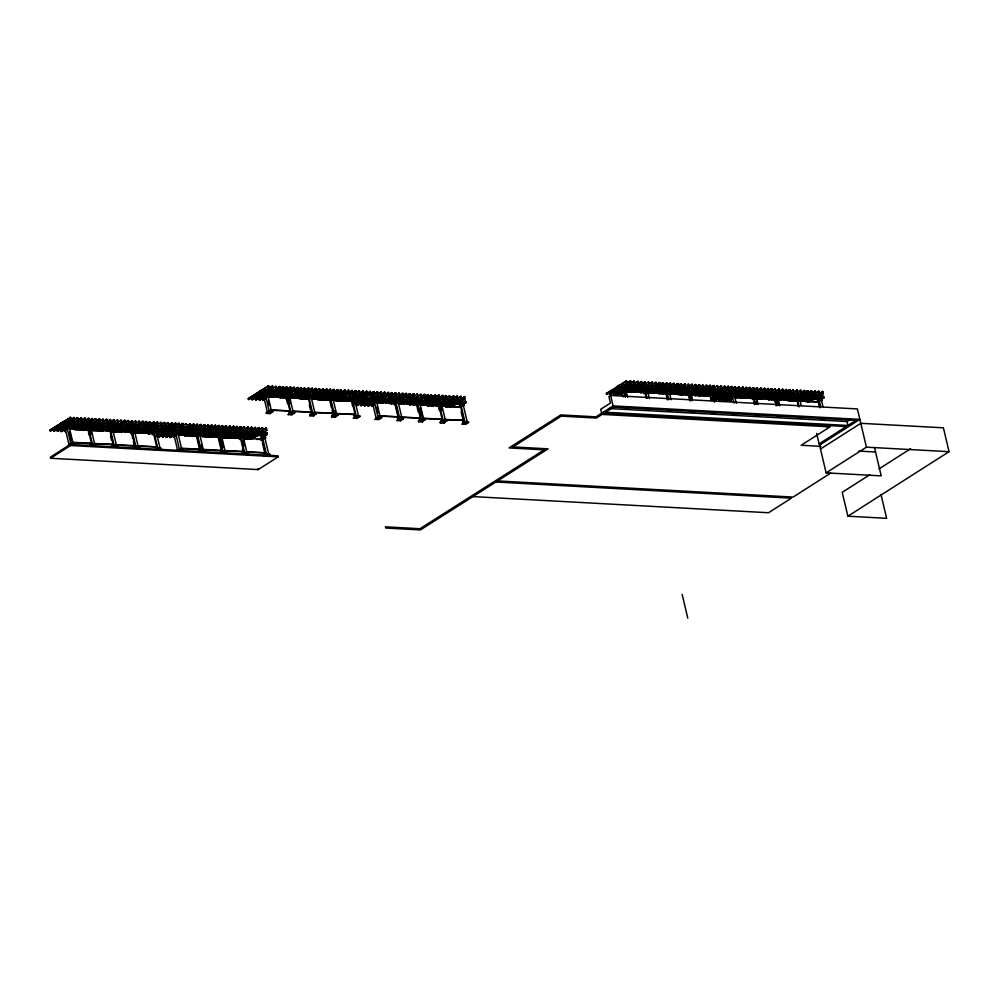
<?xml version="1.0" encoding="UTF-8"?>
<svg xmlns="http://www.w3.org/2000/svg" width="999" height="999" viewBox="0 0 999 999"><rect width="100%" height="100%" fill="white"/><g stroke="black" fill="none" stroke-linecap="round" stroke-linejoin="round"><path stroke-width="1.5" d="M62.762 421.615L62.6 423.713L267.257 434.503L266.845 432.754L62.762 421.615L62.6 423.713M64.148 423.888L50.162 430.944L49.95 430.082L70.679 417.357L71.204 419.543L67.77 421.728M49.95 430.082L70.679 417.357M61.688 424.3L61.264 422.552L61.114 424.662L64.798 424.475M65.122 425.512L53.784 431.143L53.571 430.269L63.574 423.901M65.897 422.415L74.301 417.557L74.825 419.742L70.255 422.652M53.571 430.269L59.303 427.122M71.803 419.155L74.301 417.557M70.08 425L57.405 431.343L57.193 430.469L65.946 424.887M70.667 421.89L77.21 417.719L78.446 419.93L77.21 417.719M57.193 430.469L62.925 427.322M75.424 419.355L77.934 417.757M67.058 428.746L61.026 431.543L60.827 430.669L64.573 428.284M67.07 426.685L69.58 425.087M73.152 422.814L81.556 417.957L82.068 420.129L77.497 423.052M65.772 427.622L64.835 423.688L65.984 422.964L66.883 427.085L70.142 427.26L69.98 426.561L66.721 426.386L64.311 428.721L66.908 426.885L68.357 426.96L67.433 423.039M73.876 422.852L81.556 417.957M66.983 427.347L65.16 428.509L69.006 444.817L70.842 443.643L73.152 443.768L69.306 427.472L66.983 427.347L70.867 443.981L50.312 457.205L50.562 458.254L258.192 469.592L278.197 456.843L277.959 455.794L70.317 444.455L70.567 445.504L50.562 458.254M64.448 430.869L65.372 431.78L64.448 430.869L66.945 429.27M69.443 427.684L73.202 425.287M76.773 423.014L85.177 418.156L85.689 420.329L81.119 423.251M82.68 419.742L85.177 418.156M71.816 428.671L78.072 424.687M80.395 423.201L88.799 418.344L89.311 420.529L85.889 422.714M86.301 419.942L88.799 418.344M74.188 429.67L81.693 424.887M84.016 423.401L92.42 418.544L92.944 420.729L89.51 422.914M89.922 420.142L92.42 418.544M77.822 429.87L85.315 425.087M88.786 422.877L95.33 418.706L96.566 420.929L95.33 418.706M87.725 424.15L88.649 428.072L87.512 428.808L86.588 424.875L87.725 424.15L89.173 424.225L90.097 428.159M93.544 420.342L96.054 418.743M82.692 429.27L87.687 426.073M91.271 423.801L99.675 418.943L100.187 421.116L95.617 424.038M83.416 429.308L85.914 427.709M91.995 423.838L99.675 418.943M88.461 427.572L86.051 429.907L88.624 428.271L91.883 428.446L91.721 427.747L88.461 427.572L88.624 428.271M88.811 427.872L91.321 426.273M94.893 424.001L103.297 419.143L103.809 421.316L99.238 424.238M86.901 429.695L88.724 428.534L91.046 428.658L94.905 444.955L92.582 444.83L90.747 446.004L90.047 443.032M73.002 442.707L90.921 443.681L91.496 443.319L88.299 429.807L88.799 434.677M89.935 429.67L96.191 425.674M98.514 424.2L106.918 419.343L107.43 421.516L102.86 424.438M104.42 420.929L106.918 419.343M92.308 430.656L99.813 425.874L91.708 430.094M102.135 424.4L110.539 419.543L111.064 421.715L107.63 423.901M108.042 421.128L110.539 419.543M95.941 430.856L103.434 426.073M106.905 423.863L114.173 419.73L114.685 421.915L110.115 424.825M111.663 421.328L114.173 419.73M100.812 430.257L105.807 427.072M109.39 424.787L117.795 419.93L118.307 422.115L114.873 424.3M104.433 430.457L109.44 427.272M113.012 424.987L121.416 420.129L121.928 422.315L117.358 425.224M110.39 429.258L109.253 429.995L108.329 426.073M116.633 425.187L125.037 420.329L125.549 422.502L120.979 425.424M110.365 429.458L107.792 431.093L110.202 428.758L113.461 428.933L113.636 429.632L110.365 429.458L109.778 426.648M122.54 421.928L125.037 420.329M109.478 431.356L110.04 430.994L113.237 444.505L94.743 443.893M112.937 430.057L117.932 426.86M120.255 425.387L127.934 420.492L129.183 422.702L127.934 420.492M126.161 422.115L128.659 420.529M89.585 446.291L92.445 444.468L96.066 444.667L96.229 445.367L92.607 445.167L92.445 444.468M114.048 431.843L121.553 427.06M125.025 424.85L132.28 420.729L132.805 422.902L128.222 425.824M117.283 430.294L119.78 428.696M125.749 424.887L131.031 421.516M118.931 431.243L123.926 428.059M127.497 425.774L135.914 420.916L136.426 423.101L131.856 426.024M122.552 431.443L127.56 428.259M131.131 425.974L139.535 421.116L140.047 423.301L136.613 425.487M126.174 431.643L131.181 428.459M134.753 426.173L143.157 421.316L143.669 423.501L140.247 425.686M140.659 422.914L143.157 421.316M132.143 430.444L130.994 431.181L130.07 427.26M133.554 429.445L136.051 427.859M138.374 426.373L146.054 421.478L147.29 423.701L146.054 421.478M129.533 432.28L132.105 430.644L135.377 430.819L135.202 430.119L131.943 429.945L129.37 431.58L131.718 432.405M138.386 447.34L134.528 431.031L132.205 430.906L130.382 432.067L130.732 433.554M144.281 423.114L146.778 421.516M114.985 444.992L134.415 446.053L134.977 445.691L131.793 432.18L132.63 438.549M134.678 431.243L139.673 428.047M143.144 425.849L149.675 421.678L150.924 423.888L149.675 421.678M143.868 425.886L149.151 422.515M112.275 446.878L114.186 445.654L117.807 445.854L117.969 446.553L114.348 446.353L110.464 429.72L112.787 429.845L116.646 446.141M114.323 446.016L112.487 447.19L111.788 444.218M135.802 433.029L142.045 429.046M145.617 426.773L154.033 421.915L154.545 424.088L149.975 427.01M146.341 426.81L154.033 421.915M140.672 432.43L145.667 429.245M149.251 426.973L157.655 422.115L158.167 424.288L154.733 426.473M155.145 423.701L157.655 422.115M144.293 432.629L149.301 429.445M152.872 427.16L161.276 422.302L161.788 424.488L158.366 426.673M147.914 432.829L151.673 430.444M156.493 427.36L164.173 422.465L165.409 424.687L164.173 422.465M162.4 424.1L164.897 422.502M153.684 431.131L151.286 433.466L153.858 431.83L157.118 432.005L156.955 431.306L153.684 431.131L153.858 431.83M153.883 431.643L152.735 432.367L151.811 428.446L152.947 427.709L153.883 431.643L155.332 431.718L154.395 427.797M154.046 431.431L157.792 429.046M161.264 426.835L167.795 422.664L169.043 424.887L167.795 422.664M153.958 432.092L157.805 448.401L160.127 448.526L156.269 432.217L153.958 432.092L152.123 433.254L152.472 434.74M161.988 426.873L167.27 423.501M152.959 433.728L153.534 433.366L156.718 446.878L136.726 446.178M156.418 432.43L160.165 430.032M163.736 427.759L172.14 422.902L172.665 425.087L168.082 427.997M164.46 427.797L172.14 422.902M134.016 448.064L135.926 446.84L139.548 447.04L137.812 448.951M158.791 433.429L163.786 430.232M167.357 427.959L175.774 423.101L176.286 425.274L172.852 427.46M155.757 435.851L160.764 432.667M173.264 424.7L175.774 423.101M163.636 431.918L164.548 431.343L159.728 434.378M172.864 429.832L158.866 436.888L158.666 436.014L167.42 430.432M170.991 428.159L179.395 423.301L179.907 425.474L176.473 427.659M156.905 435.177L160.864 434.765L156.294 434.515M162.937 428.971L163.861 432.892L165.946 432.38L171.366 435.339L175.712 435.576L175.474 434.602L171.129 434.365L165.709 431.406M176.898 424.887L179.395 423.301M173.838 431.443L162.487 437.087L162.288 436.213L172.29 429.832M174.613 428.359L183.017 423.501L183.529 425.674L180.107 427.859M162.288 436.213L166.758 433.866M174.475 433.554L173.551 429.632L174.7 428.896L175.599 433.017L173.027 434.652L175.424 432.317L178.696 432.492L178.858 433.191L175.599 433.017M180.519 425.087L183.017 423.501M173.476 433.778L166.109 437.287L165.909 436.413L174.663 430.831M179.383 427.822L185.914 423.651L187.15 425.874L185.914 423.651M165.909 436.413L169.131 434.852M171.129 434.365L170.217 434.94L173.114 435.102M173.114 436.101L169.743 437.475L169.53 436.613L172.028 435.015M175.787 432.617L178.284 431.031M181.855 428.746L190.26 423.888L190.784 426.073L186.201 428.983M173.863 434.44L175.699 433.279L178.009 433.404L181.868 449.712L179.545 449.587L177.722 450.749L174.213 435.926M182.58 428.783L190.26 423.888M175.474 434.602L174.8 436.151L170.442 435.914L163.861 432.892M176.91 434.415L181.905 431.231M185.477 428.946L193.893 424.088L194.405 426.273L189.835 429.183M174.8 436.151L175.712 435.576M191.383 425.686L193.893 424.088M154.808 449.85L157.667 448.027L161.289 448.226L159.553 450.137M155.931 449.95L157.83 448.726L161.463 448.926M180.532 434.615L185.527 431.418M189.111 429.145L197.515 424.288L198.027 426.461L194.593 428.658M180.007 435.452L182.505 433.853M195.005 425.886L197.515 424.288M184.153 434.815L190.409 430.819M192.732 429.345L201.136 424.488L201.648 426.66L198.227 428.846M198.639 426.073L201.136 424.488M186.526 435.801L194.031 431.019M197.49 428.808L204.758 424.687L205.27 426.86L200.699 429.782M196.216 434.74L195.292 430.819L196.441 430.094L197.889 430.169L198.813 434.09L197.365 434.016M202.26 426.273L204.758 424.687M261.139 393.144L248.464 399.488L248.252 398.613L268.269 385.864L269.505 388.087L268.269 385.864M190.147 436.001L196.403 432.018M199.975 429.745L208.379 424.875L208.903 427.06L203.596 429.932M248.252 398.613L268.993 385.901M259.228 391.471L259.64 393.219L328.758 396.603M274.962 391.146L260.939 390.384L261.351 392.132L466.009 402.909L465.596 401.161L261.513 390.022L261.925 391.758M263.274 391.296L264.423 390.572M264.76 393.344L252.085 399.687L251.885 398.813L260.639 393.231M264.211 390.959L272.615 386.101L273.127 388.274L269.705 390.472M208.779 426.635L212.013 425.075L212.525 427.26L207.954 430.169M197.34 434.203L194.768 435.851L197.178 433.504L200.437 433.691L200.599 434.378L197.34 434.203L196.441 430.094M251.885 398.813L255.107 397.265M264.935 390.996L272.615 386.101M195.604 435.639L197.44 434.465L199.75 434.59L203.609 450.899L201.286 450.774M204.32 429.982L212.013 425.075M264.723 391.383L265.871 390.646M199.638 449.612L200.212 449.25L197.015 435.739L196.441 436.101L199.638 449.612L181.706 448.638M263.074 396.378L255.707 399.887L255.507 399.013L263.012 394.23M267.832 391.158L276.236 386.301L276.748 388.474L273.326 390.659M199.9 434.802L203.646 432.417M207.218 430.132L215.634 425.274L216.146 427.46L212.712 429.645M255.507 399.013L258.729 397.465M213.124 426.873L215.634 425.274M262.575 395.629L265.147 393.993L268.419 394.168L268.581 394.867L265.322 394.692L262.749 396.328L262.575 395.629L264.76 395.754M176.548 451.036L179.408 449.225L183.029 449.413L181.294 451.336M265.347 394.493L264.198 395.229L263.586 392.607M271.591 411.376L267.732 395.08L265.422 394.955L263.586 396.116L267.445 412.425L269.268 411.251M177.672 451.136L179.57 449.912L183.204 450.112M264.036 398.002L259.34 400.087L259.128 399.213L264.136 396.029M266.633 394.43L269.131 392.832M271.453 391.358L279.857 386.501L280.382 388.673L276.948 390.859M202.273 435.801L208.529 431.818M210.851 430.332L219.256 425.474L219.768 427.659L216.333 429.845M259.128 399.213L263.599 396.865M277.36 388.087L279.857 386.501M216.758 427.072L219.256 425.474M262.749 399.413L263.686 400.324L262.749 399.413L265.259 397.814M267.757 396.216L272.752 393.032M276.224 390.821L282.754 386.65L284.003 388.873L282.754 386.65M204.645 436.8L212.15 432.018M215.609 429.807L222.153 425.636L223.389 427.847L222.153 425.636M280.981 388.286L283.491 386.688M205.369 436.838L207.867 435.239M220.379 427.272L222.877 425.674M271.378 396.416L275.125 394.031M277.56 392.482L286.388 386.85L287.625 389.073L286.388 386.85M208.267 436.988L214.523 433.004M218.094 430.731L225.774 425.836L227.023 428.047L225.774 425.836M278.284 392.52L287.113 386.888M208.991 437.038L212.75 434.64M218.818 430.769L226.498 425.874M275 396.615L278.758 394.23M282.33 391.945L290.734 387.088L291.246 389.273L286.676 392.182M211.888 437.187L218.144 433.204M221.716 430.931L230.12 426.073L230.644 428.246L226.061 431.168M283.054 391.983L290.734 387.088M222.44 430.969L230.12 426.073M218.918 434.69L216.508 437.038L219.081 435.389L222.34 435.576L222.178 434.877L218.918 434.69L219.081 435.389M278.621 396.815L282.38 394.418M285.951 392.145L294.355 387.287L294.867 389.46L291.446 391.658M225.337 431.118L233.754 426.261L234.266 428.446L230.831 430.631M291.858 388.886L294.355 387.287M225.349 452.085L221.503 435.776L219.181 435.651L217.345 436.825L219.668 436.95M231.244 427.859L233.754 426.261M221.378 450.811L221.953 450.437L218.756 436.925L218.182 437.287L221.378 450.811L203.446 449.825M280.994 397.814L284.752 395.417M289.573 392.345L297.977 387.487L298.501 389.66L295.067 391.845M221.641 435.989L226.648 432.804M228.971 431.318L237.375 426.461L237.887 428.646L234.453 430.831M295.479 389.073L297.977 387.487M234.877 428.059L237.375 426.461M284.328 396.815L286.9 395.179L290.16 395.354L290.322 396.054L287.063 395.879L284.49 397.515L284.328 396.815L286.501 396.94M198.289 452.235L201.149 450.412L204.783 450.599L204.945 451.298L201.323 451.098L199.413 452.322M288.486 410.639L289.186 413.611L291.009 412.437L293.331 412.575L289.473 396.266L287.163 396.141L285.327 397.302L285.677 398.788M294.343 391.808L300.874 387.637L302.123 389.86L300.874 387.637M222.765 437.787L230.27 433.004M233.729 430.794L240.996 426.66L241.508 428.846L236.938 431.755M299.101 389.273L301.598 387.687M223.489 437.824L225.986 436.226M238.499 428.259L240.996 426.66M280.195 397.452L286.738 397.415L289.935 410.926L271.428 410.314M289.498 397.415L293.244 395.017M297.964 392.008L304.508 387.837L305.744 390.06L304.508 387.837M226.386 437.987L232.642 433.991M236.214 431.718L243.893 426.823L245.13 429.046L243.893 426.823M266.271 412.712L269.131 410.889L272.752 411.089L270.067 413.611L266.446 413.411L266.271 412.712L268.694 412.849M296.403 393.506L303.971 388.673M227.11 438.024L230.869 435.626M242.12 428.459L244.618 426.86M266.446 413.411L269.293 411.588L272.927 411.788M293.119 397.602L296.878 395.217M300.449 392.932L308.853 388.074L309.365 390.259L304.795 393.169M230.007 438.186L236.263 434.19M239.835 431.918L248.239 427.06L248.763 429.233L244.181 432.155M272.752 411.089L270.067 413.611M301.174 392.982L308.853 388.074M230.732 438.224L234.49 435.826M240.559 431.955L248.239 427.06M296.74 397.802L300.499 395.417M304.071 393.131L312.475 388.274L312.987 390.459L309.565 392.644M234.89 437.587L238.636 435.189M243.456 432.117L251.873 427.26L252.385 429.433L247.814 432.355M309.977 389.872L312.475 388.274M234.365 438.424L238.112 436.026M249.363 428.846L251.873 427.26M299.113 398.801L305.369 394.817M307.692 393.331L316.096 388.474L316.608 390.659L313.187 392.844M240.846 436.388L239.71 437.112L238.773 433.191M242.257 435.389L244.767 433.791M247.09 432.317L255.494 427.46L256.006 429.632L252.572 431.818M240.821 436.575L238.249 438.224L240.659 435.889L243.918 436.063L244.081 436.763L240.821 436.575L239.922 432.467M313.599 390.072L316.096 388.474M247.09 453.271L243.244 436.975L240.921 436.838L239.086 438.012L239.448 439.485M252.984 429.046L255.494 427.46M239.922 438.486L240.497 438.111L243.694 451.623L223.701 450.936M302.734 399.001L307.742 395.804M312.462 392.807L318.993 388.636L320.242 390.846L318.993 388.636M243.381 437.175L248.389 433.991M251.848 431.78L259.116 427.647L259.628 429.832L255.057 432.742M317.22 390.272L319.717 388.673M256.618 429.245L259.116 427.647M306.069 398.002L308.641 396.366L311.9 396.541L312.063 397.24L308.803 397.065L306.231 398.701L306.069 398.002L308.241 398.126M220.991 452.809L222.889 451.598L226.523 451.798L226.686 452.485L223.064 452.297L222.889 451.598M307.068 398.489L308.903 397.327L311.226 397.452L315.072 413.761L312.749 413.623L310.926 414.797L310.227 411.838M316.084 392.994L323.351 388.873L323.863 391.046L318.569 393.931M245.754 438.174L252.01 434.19M254.333 432.704L262.013 427.809L263.249 430.032L262.013 427.809M314.523 394.493L323.351 388.873M260.24 429.445L262.737 427.847M293.169 411.501L311.676 412.112L308.479 398.601L298.938 398.476M311.238 398.601L314.985 396.203M323.738 390.621L326.973 389.073L327.485 391.246L322.914 394.168M249.375 438.374L254.383 435.189M257.954 432.904L266.358 428.047L266.883 430.232L262.3 433.141M319.293 393.968L326.973 389.073M250.1 438.411L252.61 436.813M258.679 432.942L266.358 428.047M288.187 414.597L291.046 412.774L294.668 412.974L294.505 412.275L290.871 412.075L288.187 414.597L291.808 414.797L294.668 412.974M314.86 398.788L318.619 396.403M322.19 394.118L330.594 389.26L331.106 391.446L327.684 393.631M261.576 433.104L266.883 430.232M292.595 413.486L294.505 412.275M328.097 390.859L330.594 389.26M317.232 399.787L323.489 395.804M325.811 394.318L334.215 389.46L334.727 391.645L331.306 393.831M331.718 391.059L334.215 389.46M266.845 432.754L266.683 434.865M262.4 437.075L259.99 439.41L262.562 437.762L265.821 437.949L265.659 437.25L262.4 437.075L262.562 437.762M320.854 399.987L327.11 396.004M330.582 393.793L337.837 389.66L338.361 391.845L332.642 395.492M263.112 433.728L264.036 437.649L261.451 438.299L260.514 434.378M265.197 435.814L265.359 433.703M335.339 391.258L337.837 389.66M263.986 452.535L264.685 455.494L266.521 454.333L268.831 454.458L264.985 438.161L262.662 438.037L260.839 439.198L261.189 440.684M262.899 438.386L264.036 437.649M246.94 452.197L265.434 452.822L262.238 439.298L257.193 439.423M263.149 439.323L264.985 438.161M325.736 399.388L329.483 396.99M334.203 393.993L340.734 389.822L341.983 392.045L340.734 389.822M325.212 400.224L327.709 398.626M338.961 391.458L341.458 389.86M242.732 453.996L244.643 452.784L248.264 452.984L246.516 454.895M328.496 394.867L329.433 398.788L332.018 398.139L331.406 395.517M330.544 398.251L327.972 399.887L330.382 397.552L333.641 397.727L333.803 398.426L330.544 398.251L329.957 395.442M328.808 399.675L330.644 398.514L332.967 398.638L336.813 414.947L334.503 414.822L332.667 415.984L331.968 413.024M336.675 394.917L345.092 390.06L345.604 392.232L341.034 395.154M337.412 394.955L345.092 390.06M329.645 400.149L330.219 399.787L333.416 413.299L314.91 412.687M331.968 400.274L351.96 400.974L355.157 414.485L336.663 413.873M332.979 399.787L336.738 397.39M340.309 395.117L348.713 390.259L349.225 392.432L344.655 395.354M309.765 415.084L312.612 413.261L316.246 413.461L313.549 415.984L309.927 415.784L309.765 415.084L313.386 415.284L313.549 415.984M346.216 391.845L348.713 390.259M309.927 415.784L312.787 413.961L316.408 414.16M335.352 400.774L341.608 396.79L334.827 400.299M343.931 395.317L352.335 390.459L352.847 392.632L349.425 394.817M314.335 414.685L316.246 413.461M349.837 392.045L352.335 390.459M338.973 400.974L345.229 396.99M348.701 394.78L355.956 390.646L356.468 392.832L353.047 395.017M353.459 392.245L355.956 390.646M342.607 401.173L348.851 397.19M352.322 394.98L358.853 390.809L360.102 393.032L358.853 390.809M357.08 392.445L359.578 390.846M347.477 400.574L351.223 398.189M354.795 395.904L363.211 391.046L363.723 393.231L359.153 396.141M346.953 401.411L349.45 399.812M355.519 395.941L363.211 391.046M263.524 455.794L266.383 453.971L270.005 454.17L268.256 456.081M352.31 399.25L349.712 401.074L352.123 398.738L355.382 398.926L355.544 399.612L352.285 399.438L351.698 396.628M264.635 455.881L266.546 454.67L270.167 454.87M358.429 396.103L366.833 391.246L367.345 393.419L362.774 396.341M364.323 392.844L366.833 391.246M351.96 400.974L352.46 405.844M354.72 400.974L359.727 397.777M362.05 396.303L370.454 391.446L370.966 393.618L367.545 395.804M331.506 416.271L334.365 414.448L337.987 414.647L335.289 417.17L331.668 416.97L331.506 416.271L333.916 416.408M367.957 393.044L370.454 391.446M331.668 416.97L334.528 415.147L338.149 415.347M354.595 403.559L362.1 398.776M366.82 395.766L374.076 391.645L374.588 393.818L371.166 396.004M337.987 414.647L335.289 417.17M371.578 393.231L374.076 391.645M353.571 401.735L359.078 401.398L354.495 401.148L354.72 402.122L359.303 402.372L355.332 402.784M362.075 399.538L362.987 398.951L363.211 399.925L362.3 400.499L361.376 396.578M369.842 399.088L357.18 405.432L356.968 404.558L366.97 398.176M370.442 395.966L377.697 391.845L378.221 394.018L373.638 396.94M362.3 400.499L364.373 399.987L369.792 402.947L374.138 403.184L373.913 402.21L369.568 401.973L364.148 399.013L364.373 399.987L358.391 402.959M356.968 404.558L362.699 401.411M375.199 393.431L377.697 391.845M371.99 397.24L373.127 396.516M373.464 399.275L360.801 405.631L360.589 404.757L369.343 399.175M372.914 396.89L381.331 392.033L381.843 394.218L377.272 397.127M360.589 404.757L363.823 403.196M377.572 394.43L381.331 392.033M370.454 403.022L364.423 405.819L364.21 404.957L372.964 399.375M376.548 397.09L384.952 392.232L385.464 394.418L380.894 397.327M382.442 393.831L384.952 392.232M373.863 399.925L374.026 400.624L377.285 400.799L377.123 400.112L373.863 399.925L371.291 401.573L373.626 402.385M363.461 400.562L368.881 403.521L369.792 402.947M371.453 402.272L374.051 400.437L373.439 397.814M374.126 400.886L372.302 402.06L376.148 418.356L377.984 417.195L374.126 400.886L376.448 401.011L380.307 417.32M372.752 403.933L368.044 406.019L367.844 405.144L371.591 402.759M380.169 397.29L388.574 392.432L389.086 394.617L385.651 396.803M386.076 394.031L388.574 392.432M373.913 402.21L373.226 403.758L368.881 403.521M373.226 403.758L374.138 403.184M376.461 402.16L381.468 398.976M384.927 396.765L392.195 392.632L392.707 394.805L389.285 397.003M377.185 402.197L379.695 400.599M389.697 394.23L392.195 392.632M356.243 416.009L354.408 417.17L353.708 414.21M353.409 418.156L356.268 416.333L359.89 416.533L359.727 415.834L356.106 415.646L353.409 418.156L357.03 418.356L359.89 416.533M380.095 402.36L385.09 399.163M388.561 396.953L395.816 392.832L396.341 395.005L391.758 397.927M356.868 417.657L359.727 415.834M393.319 394.418L395.816 392.832M383.716 402.56L387.462 400.162M391.034 397.889L399.438 393.032L399.962 395.204L396.528 397.39M393.731 398.426L394.867 397.702M388.586 401.96L391.084 400.362M394.655 398.077L403.072 393.219L403.584 395.404L400.149 397.59M389.71 403.746L394.705 400.562M398.289 398.276L405.969 393.381L407.205 395.604L405.969 393.381M404.195 395.017L406.693 393.419M395.179 399.001L395.766 401.81L399.026 401.998L398.863 401.298L395.604 401.111L393.194 403.459L395.791 401.623L397.252 401.698L396.628 399.088M399.725 418.381L402.048 418.506L398.189 402.197L395.866 402.073L394.043 403.246L394.393 404.72M397.09 401.548L399.588 399.962M403.047 397.752L409.59 393.581L410.826 395.804L409.59 393.581M403.771 397.789L410.314 393.618M378.646 416.171L398.638 416.858L395.442 403.346L390.397 403.471M396.366 403.371L398.189 402.197M398.201 403.346L403.209 400.162M406.68 397.952L413.936 393.818L414.448 396.004L409.877 398.913M377.847 416.833L375.149 419.343L378.771 419.543L381.63 417.719L381.468 417.033L377.847 416.833L375.149 419.343M407.405 397.989L413.936 393.818M401.835 403.546L405.582 401.148M409.153 398.876L417.557 394.018L418.082 396.191L414.647 398.389M406.705 402.947L409.203 401.348M412.774 399.076L421.191 394.218L421.703 396.391L418.269 398.576M409.078 403.946L414.086 400.749M416.408 399.275L424.812 394.418L425.324 396.591L421.89 398.776M422.302 396.004L424.812 394.418M412.699 404.133L416.458 401.748M421.166 398.738L427.709 394.568L428.946 396.79L427.709 394.568M425.936 396.203L428.434 394.605M417.12 404.757L414.772 403.946L417.345 402.31L420.604 402.485L420.779 403.184L417.507 402.997L416.92 400.199M414.935 404.645L417.545 402.809L418.993 402.884L418.369 400.274M415.784 404.433L417.607 403.259L419.93 403.396L423.788 419.692L421.466 419.568M424.787 398.938L431.331 394.767L432.567 396.99L431.331 394.767M425.512 398.976L430.806 395.604M400.387 417.357L420.379 418.057L417.195 404.533L409.153 404.495M419.955 404.533L423.701 402.147M427.272 399.862L435.676 395.005L436.201 397.19L431.618 400.099M427.997 399.9L435.676 395.005M396.89 420.542L399.75 418.718L403.371 418.906L403.209 418.219L399.588 418.019L396.89 420.542L400.512 420.729L403.371 418.906M423.576 404.732L427.322 402.335M430.894 400.062L439.298 395.204L439.822 397.39L436.388 399.575M401.298 419.43L403.209 418.219M436.8 396.803L439.298 395.204M427.197 404.932L432.192 401.735M434.515 400.262L442.932 395.404L443.444 397.577L440.01 399.762M440.422 397.003L442.932 395.404M429.57 405.931L435.826 401.935M438.149 400.462L445.829 395.554L447.065 397.777L445.829 395.554M444.056 397.19L446.553 395.604M434.44 405.332L438.199 402.934M442.907 399.925L449.45 395.754L450.686 397.977L449.45 395.754M443.631 399.962L448.926 396.591M438.661 401.386L439.26 404.183L442.52 404.37L442.357 403.671L439.085 403.496L436.688 405.831L439.285 403.996L440.734 404.071L440.109 401.461M437.525 405.619L439.36 404.458L441.67 404.583L445.529 420.879L443.206 420.754L441.383 421.928L440.684 418.956M446.541 400.124L453.796 395.991L454.308 398.176L449.737 401.086M446.116 400.899L453.796 395.991M426.411 405.432L438.936 405.719L442.12 419.243L423.626 418.618M441.695 405.719L445.442 403.334M449.013 401.049L457.417 396.191L457.942 398.376L454.508 400.562M418.469 421.029L421.328 419.205L424.95 419.405L422.252 421.928L418.631 421.728L418.469 421.029L422.09 421.228L422.252 421.928M454.92 397.789L457.417 396.191M418.631 421.728L421.491 419.905L425.112 420.104M445.317 405.919L450.312 402.734M452.634 401.248L461.051 396.391L461.563 398.576L458.129 400.761M423.052 420.616L424.95 419.405M458.541 397.989L461.051 396.391M447.689 406.918L453.946 402.934M456.268 401.448L464.672 396.591L465.184 398.763L461.75 400.961M462.162 398.189L464.672 396.591M461.026 400.911L465.184 398.763M465.596 401.161L465.434 403.271L261.351 392.132M461.026 405.182L458.429 407.018L460.826 404.682L464.098 404.857L464.26 405.557L461.001 405.382L460.402 402.572M459.265 406.805L461.101 405.644L463.411 405.769L467.27 422.065L464.947 421.94M460.102 407.28L460.676 406.918L463.873 420.429L445.367 419.805M440.209 422.215L443.069 420.392L446.69 420.591L444.006 423.114L440.372 422.914L440.209 422.215L443.831 422.415L446.69 420.591M440.372 422.914L443.231 421.091L446.853 421.291M462.125 424.1L464.972 422.277L468.606 422.477L468.431 421.778L464.81 421.578L462.125 424.1L465.746 424.3L468.606 422.477M465.584 423.601L468.431 421.778M622.589 386.251L617.345 386.351L617.757 388.099L817.17 398.988M619.055 385.264L823.713 396.041L824.125 397.789L619.467 387L619.055 385.264L634.64 386.113M619.255 388.024L606.58 394.368L606.381 393.494L626.385 380.744L627.622 382.967L626.385 380.744M606.381 393.494L613.349 389.548M615.859 387.962L625.861 381.581M617.757 388.099L643.256 389.098M619.467 387L824.125 397.789M622.877 388.224L610.202 394.568L610.002 393.693L618.756 388.112M621.178 386.563L630.731 380.981L631.243 383.154L626.673 386.076M610.002 393.693L614.472 391.346M623.051 385.876L630.731 380.981M622.839 386.263L623.988 385.527M385.289 526.823L419.967 528.721L544.18 449.825L509.053 447.914L560.789 414.922L595.941 416.845L613.086 405.906L859.864 419.38L819.555 445.079L826.123 472.864L866.433 447.165L857.392 408.928L610.614 395.442L608.903 396.541L610.451 403.072L600.724 409.278L601.66 413.199L846.253 426.561L819.105 443.868L816.633 433.404M621.191 391.258L613.836 394.767L613.623 393.893L622.377 388.311M625.948 386.039L634.353 381.181L634.877 383.354L630.294 386.276M613.623 393.893L619.355 390.746M631.855 382.767L634.353 381.181M623.463 389.373L622.315 390.109L621.39 386.176M620.866 391.208L623.438 389.573L626.698 389.747L626.535 389.048L623.276 388.873L620.704 390.509L623.039 391.333M623.114 396.928L621.703 390.996L623.538 389.835L625.861 389.96L627.609 397.365M623.488 392.17L617.457 394.967L617.245 394.093L622.252 390.909M629.57 386.238L637.974 381.381L638.498 383.554L635.064 385.739M617.245 394.093L621.728 391.745M635.476 382.967L637.974 381.381M620.866 394.293L621.803 395.204L620.866 394.293L623.376 392.694M625.874 391.096L630.881 387.912M633.191 386.426L641.608 381.568L642.12 383.753L638.686 385.939M639.098 383.166L641.608 381.568M628.246 392.095L634.502 388.112M637.961 385.901L645.229 381.768L645.741 383.953L642.307 386.138M642.732 383.366L645.229 381.768M633.116 391.496L636.875 389.111M641.583 386.101L648.851 381.968L649.362 384.153L644.792 387.063M643.131 387.375L644.28 386.638M636.738 391.695L640.496 389.298M644.068 387.025L652.472 382.167L652.984 384.34L648.413 387.262M649.974 383.766L652.472 382.167M644.58 387.45L645.729 386.725M640.371 391.895L642.869 390.297M647.689 387.225L656.093 382.367L656.618 384.54L653.184 386.725M653.596 383.953L656.093 382.367M645.017 390.06L642.607 392.395L645.179 390.759L648.438 390.934L648.276 390.234L645.017 390.06L645.179 390.759M646.041 388.024L646.653 390.646L644.055 391.296L643.443 388.673M649.35 398.551L647.602 391.146L645.279 391.021L643.443 392.182L643.793 393.668M646.49 390.497L648.988 388.898M651.311 387.425L659.727 382.567L660.239 384.74L656.805 386.925M645.516 391.371L646.653 390.646M657.217 384.153L659.727 382.567M646.278 398.301L644.855 392.295L641.296 392.495M646.365 393.082L652.622 389.098M656.081 386.888L662.624 382.717L663.86 384.94L662.624 382.717M660.839 384.353L663.348 382.754M626.46 407.08L624.562 408.291L628.184 408.491L630.082 407.267M651.236 392.482L654.994 390.097M657.417 388.549L666.97 382.954L667.482 385.139L662.911 388.049M658.141 388.586L666.97 382.954M654.857 392.682L658.616 390.297M662.187 388.012L667.482 385.139M667.369 384.715L670.591 383.154L671.103 385.339L666.533 388.249M668.094 384.752L670.591 383.154M658.491 392.882L662.237 390.497M665.809 388.211L674.213 383.354L674.737 385.539L671.303 387.724M671.715 384.952L674.213 383.354M660.863 393.881L664.61 391.483M669.43 388.411L677.846 383.554L678.358 385.726L674.924 387.924M675.336 385.152L677.846 383.554M664.185 392.882L666.758 391.246L670.017 391.421L670.179 392.12L666.92 391.945L664.347 393.581L664.185 392.882L666.358 393.007M665.197 393.369L667.02 392.207L669.342 392.332L671.091 399.737M668.231 391.683L670.741 390.085M674.2 387.874L680.744 383.716L681.98 385.926L680.744 383.716M678.958 385.339L681.468 383.753M658.553 393.431L666.595 393.481L668.019 399.488M669.355 393.481L673.114 391.084M675.536 389.535L685.089 383.953L685.601 386.126L681.031 389.048M668.831 394.318L671.328 392.719M677.409 388.848L685.089 383.953M648.201 408.266L646.303 409.478L649.924 409.677M672.976 393.668L676.735 391.283M680.307 388.998L688.711 384.14L689.223 386.326L684.652 389.235M676.61 393.868L680.356 391.483M683.928 389.198L692.332 384.34L692.856 386.526L688.274 389.435M689.834 385.939L692.332 384.34M678.983 394.867L685.227 390.884M687.549 389.398L695.953 384.54L696.478 386.725L693.044 388.911M693.456 386.138L695.953 384.54M682.604 395.067L687.599 391.87M692.319 388.873L699.587 384.74L700.099 386.925L695.529 389.835M697.077 386.338L699.587 384.74M688.661 393.131L686.088 394.767L688.498 392.432L691.758 392.607L691.92 393.306L688.661 393.131L688.074 390.322M686.937 394.555L688.761 393.394L691.083 393.519L692.482 399.45M693.656 390.522L703.209 384.94L703.721 387.113L700.287 389.31M689.76 400.674L688.336 394.667L677.31 394.455M691.096 394.667L694.854 392.27M698.426 389.997L706.83 385.139L707.342 387.312L702.772 390.234M690.571 395.504L693.069 393.906M694.717 394.867L698.476 392.47M702.047 390.197L710.451 385.339L710.963 387.512L706.393 390.434M707.954 386.925L710.451 385.339M698.351 395.055L703.346 391.87M705.669 390.384L714.073 385.527L714.597 387.712L711.163 389.897M711.575 387.125L714.073 385.527M701.972 395.254L706.967 392.07M710.439 389.86L717.707 385.726L718.219 387.912L712.499 391.558M705.594 395.454L709.34 393.069M711.775 391.508L721.328 385.926L721.84 388.112L717.27 391.021M710.239 393.618L707.829 395.954L710.401 394.318L713.661 394.493L713.498 393.793L710.239 393.618L710.401 394.318M708.678 395.754L710.501 394.58L712.824 394.705L714.572 402.122M716.545 390.984L724.949 386.126L725.461 388.299L722.04 390.497M709.515 396.216L710.077 395.854L711.151 400.362M714.098 395.055L716.595 393.456M720.167 391.183L728.571 386.326L729.083 388.499L725.661 390.684M726.073 387.912L728.571 386.326M712.712 398.439L720.217 393.656M723.788 391.383L731.468 386.476L732.717 388.698L731.468 386.476M713.224 396.69L717.195 396.278L712.612 396.029M720.192 394.418L721.103 393.831L721.328 394.805L720.416 395.379L719.492 391.458M729.695 388.112L732.192 386.526M695.316 410.839L693.406 412.05L689.785 411.85M720.416 395.379L726.997 398.401L732.267 398.064L732.03 397.09L727.684 396.853L722.265 393.893L721.353 394.48L726.773 397.44M713.448 397.664L717.419 397.252L712.836 397.003M727.959 393.968L715.296 400.312L715.084 399.438L725.087 393.057M728.558 390.846L735.089 386.675L736.338 388.898L735.089 386.675M715.084 399.438L718.318 397.877M729.282 390.884L734.565 387.512M731.593 394.155L718.918 400.512L718.706 399.637L723.713 396.441M729.894 392.507L738.723 386.875L739.959 389.098L738.723 386.875M718.706 399.637L721.94 398.077M732.904 391.084L739.447 386.913M728.571 397.902L722.539 400.699L722.339 399.837L731.093 394.255M734.665 391.97L743.069 387.113L743.581 389.298L740.147 391.483M722.339 399.837L725.561 398.276M735.389 392.008L743.069 387.113M726.997 398.401L732.267 398.064L726.161 400.899L725.961 400.025L728.458 398.439M730.107 392.12L731.031 396.041L732.167 395.317M732.142 395.504L729.57 397.152L731.98 394.805L735.239 394.992L735.414 395.679L732.142 395.504L731.555 392.694M730.419 396.94L732.242 395.766L734.565 395.891L736.313 403.309M738.286 392.17L746.69 387.312L747.202 389.498L743.78 391.683M729.582 400.224L730.506 401.136L729.582 400.224L732.08 398.638M734.577 397.04L739.585 393.856M741.907 392.37L749.587 387.475L750.823 389.685L749.587 387.475M747.814 389.111L750.311 387.512M713.436 411.825L711.525 413.037L715.147 413.236L717.057 412.025M738.211 397.24L743.206 394.043M746.678 391.833L753.209 387.674L754.457 389.885L753.209 387.674M747.402 391.883L753.933 387.712M741.832 397.44L745.579 395.042M748.014 393.494L756.842 387.862L758.079 390.085L756.842 387.862M748.738 393.531L757.567 387.912M751.847 393.306L752.984 392.582M745.454 397.627L749.2 395.242M752.784 392.957L761.188 388.099L761.7 390.284L758.266 392.47M753.508 393.007L761.188 388.099M753.296 393.381L754.432 392.657M756.405 393.156L764.809 388.299L765.321 390.484L761.9 392.669M762.312 389.897L764.809 388.299M753.92 396.503L752.771 397.227L752.16 394.617M753.883 396.69L751.31 398.339L753.721 395.991L756.98 396.178L757.155 396.878L753.883 396.69L753.296 393.881M758.054 404.495L756.305 397.078L753.983 396.953L752.16 398.126L752.509 399.6M755.207 396.428L757.704 394.842M760.027 393.356L768.431 388.499L768.943 390.684L765.521 392.869M754.22 397.315L755.369 396.578L754.745 393.968M765.933 390.097L768.431 388.499M754.982 404.233L753.571 398.226L750.012 398.426M756.33 398.226L761.325 395.042M764.797 392.832L771.328 388.661L772.577 390.884L771.328 388.661M769.555 390.297L772.052 388.698M735.177 413.012L733.266 414.223L736.887 414.423L738.798 413.211M759.952 398.426L763.698 396.029M766.133 394.48L774.949 388.861L776.198 391.071L774.949 388.861M766.857 394.518L774.425 389.697M763.573 398.626L767.319 396.228M770.903 393.956L779.307 389.098L779.819 391.271L775.249 394.193M771.628 393.993L779.307 389.098M767.195 398.826L770.953 396.428M774.525 394.155L782.929 389.298L783.441 391.471L780.007 393.656M780.431 390.884L782.929 389.298M769.567 399.812L773.326 397.427M778.146 394.343L786.55 389.485L787.062 391.67L783.641 393.856M784.053 391.084L786.55 389.485M772.889 398.826L775.461 397.19L778.733 397.365L778.895 398.064L775.636 397.877L773.064 399.525L772.889 398.826L775.062 398.938M776.485 395.154L777.11 397.764L774.512 398.414L773.588 394.493M779.807 405.681L778.046 398.276L775.736 398.139L773.9 399.313L774.25 400.799M782.916 393.818L789.447 389.647L790.696 391.87L789.447 389.647M787.674 391.283L790.172 389.685M768.755 399.45L775.311 399.413L776.722 405.419M778.071 399.413L781.817 397.028M784.252 395.479L793.069 389.847L794.317 392.07L793.069 389.847M784.977 395.517L792.544 390.684M756.917 414.198L755.007 415.422L758.641 415.609M781.693 399.612L785.439 397.215M789.01 394.942L797.427 390.085L797.939 392.257L793.368 395.179M789.734 394.98L797.427 390.085M785.314 399.812L789.06 397.415M792.644 395.142L801.048 390.284L801.56 392.457L798.126 394.642M798.551 391.87L801.048 390.284M787.687 400.811L793.943 396.815M796.265 395.342L804.67 390.484L805.182 392.657L801.76 394.842M802.172 392.07L804.67 390.484M791.308 400.999L796.315 397.814M801.036 394.805L807.567 390.634L808.803 392.857L807.567 390.634M805.793 392.27L808.291 390.671M797.377 399.063L794.804 400.711L797.202 398.376L800.474 398.551L800.636 399.25L797.377 399.063L796.777 396.266M795.641 400.499L797.477 399.338L799.787 399.463L801.198 405.382M804.657 395.005L811.188 390.834L812.437 393.057L811.188 390.834M803.096 396.503L811.912 390.871M798.476 406.605L797.052 400.599L787.512 400.474M799.812 400.599L803.558 398.214M807.13 395.929L815.546 391.071L816.058 393.256L811.488 396.166M807.854 395.966L815.546 391.071M803.433 400.799L807.18 398.414M810.763 396.128L819.168 391.271L819.679 393.456L816.245 395.641M816.658 392.869L819.168 391.271M805.806 401.798L812.062 397.814M814.385 396.328L822.789 391.471L823.301 393.643L819.879 395.841M820.291 393.069L822.789 391.471M819.143 395.791L823.301 393.643M819.143 400.062L817.994 400.799L817.07 396.865M819.118 400.262L816.545 401.898L818.955 399.563L822.214 399.737L822.377 400.437L819.118 400.262L818.518 397.452M817.382 401.685L819.217 400.524L821.528 400.649L822.939 406.581M821.84 399.25L822.002 397.14M818.218 402.16L818.793 401.798L820.216 407.792M825.761 417.957L823.863 419.18L820.241 418.981M826.797 426.923L829.345 425.299M609.278 408.554L847.04 421.541L850.474 419.355M847.964 425.462L855.968 420.354L613.548 407.117L605.544 412.225L847.964 425.462L847.04 421.541M820.491 449.001L860.788 423.314L943.406 427.822L949.05 451.685L847.864 516.196L842.219 492.332L869.817 474.737M830.631 473.139L793.119 497.065L497.589 480.919M879.02 468.881L910.551 448.763M159.952 435.339L164.785 432.317M358.154 401.985L362.987 398.951M716.271 396.865L721.103 393.831M716.508 397.839L721.328 394.805L727.909 397.827M50.162 430.944L63.424 423.851M53.784 431.143L65.722 424.762M57.405 431.343L69.356 424.962M61.026 431.543L65.01 429.42M68.993 427.285L72.977 425.162M69.718 427.322L73.701 425.199M69.955 428.908L76.598 425.349M72.015 428.234L77.323 425.399M73.589 429.095L81.543 424.837M74.313 429.145L82.268 424.887M75.874 430.007L85.177 425.037M77.934 429.333L85.902 425.087M79.508 430.207L87.462 425.949M81.556 429.533L86.863 426.698M83.129 430.407L87.113 428.271M89.161 427.609L91.821 426.186M90.734 428.471L94.718 426.348M90.135 429.22L95.442 426.386M92.432 430.132L100.387 425.874M93.993 430.994L103.284 426.036M96.054 430.332L104.021 426.073M97.627 431.193L105.582 426.935M99.675 430.532L106.306 426.973M101.249 431.393L109.216 427.135M103.297 430.719L109.94 427.172M106.194 430.881L108.854 429.458M110.901 428.796L113.561 427.372M112.475 429.657L117.782 426.823M111.876 430.407L118.506 426.86M112.113 431.993L121.403 427.023M112.837 432.03L122.128 427.06M115.747 432.18L125.037 427.222M117.795 431.518L124.425 427.972M119.368 432.38L127.323 428.121M121.416 431.718L128.059 428.171M124.313 431.868L130.956 428.321M125.037 431.905L131.681 428.359M127.934 432.067L135.901 427.809M133.978 429.27L136.626 427.847M134.216 430.844L139.523 428.009M134.94 430.894L140.247 428.047M133.854 433.179L141.821 428.921M135.914 432.505L142.545 428.958M137.487 433.379L145.442 429.12M139.535 432.704L146.166 429.158M142.432 432.867L149.076 429.308M143.157 432.904L149.8 429.358M146.054 433.054L152.697 429.508M146.778 433.104L152.098 430.257M148.351 433.966L157.642 428.996M149.076 434.003L151.736 432.592M154.383 431.168L158.366 429.046M155.956 432.03L159.94 429.907M156.681 432.08L160.664 429.945M156.93 433.653L163.561 430.107M157.655 433.691L164.286 430.144M167.195 430.307L160.552 433.853L156.056 433.541M155.969 436.725L167.919 430.344M158.866 436.888L172.14 429.795M162.487 437.087L174.438 430.694M166.109 437.287L174.076 433.029M176.736 431.605L179.383 430.182M176.136 432.355L178.784 430.931M169.743 437.475L173.714 435.352M177.697 433.229L181.681 431.093M177.098 433.978L182.405 431.131M178.671 434.84L185.302 431.293M179.395 434.877L186.026 431.331M182.293 435.04L190.26 430.781M248.464 399.488L260.414 393.107M183.017 435.077L190.984 430.819M252.085 399.687L264.036 393.306M184.59 435.951L193.881 430.981M185.315 435.989L194.605 431.019M255.707 399.887L263.674 395.629M188.212 436.138L196.179 431.893M188.936 436.188L196.903 431.93M267.058 394.255L269.705 392.832M259.34 400.087L264.648 397.252M267.295 395.829L272.602 392.994M191.833 436.338L195.816 434.215M197.877 433.541L200.524 432.13M266.696 396.578L273.339 393.032M262.962 400.287L265.609 398.863M268.269 397.44L276.236 393.181M199.438 434.415L203.421 432.28M198.838 435.164L204.146 432.317M270.317 396.778L275.624 393.931M273.214 396.928L278.534 394.093M200.412 436.026L208.379 431.768M273.938 396.978L279.258 394.13M201.136 436.063L209.103 431.805M276.848 397.127L282.155 394.293M202.71 436.938L212 431.968M277.572 397.165L282.879 394.33M204.758 436.263L212.725 432.005M280.469 397.327L285.776 394.493M206.331 437.137L215.622 432.167M279.857 398.077L286.501 394.53M208.379 436.463L215.022 432.917M282.767 398.239L290.721 393.981M209.952 437.337L217.919 433.079M288.798 395.442L291.446 394.018M212.013 436.663L218.644 433.116M289.036 397.015L294.355 394.18M214.91 436.825L221.541 433.266M289.76 397.053L293.743 394.93M219.618 434.727L222.265 433.316M291.333 397.927L296.641 395.08M221.191 435.601L226.498 432.767M292.058 397.964L297.377 395.129M221.915 435.639L227.223 432.804M294.955 398.126L300.274 395.279M220.829 437.924L230.12 432.954M295.692 398.164L300.999 395.317M222.877 437.25L230.844 433.004M298.589 398.314L305.219 394.767M224.45 438.124L233.741 433.154M299.313 398.364L305.944 394.805M226.498 437.45L233.142 433.903M300.886 399.225L308.841 394.967M228.072 438.324L236.039 434.066M301.611 399.263L308.241 395.716M230.132 437.649L236.763 434.103M304.508 399.425L312.475 395.167M233.029 437.812L239.66 434.265M310.539 396.628L313.199 395.204M233.754 437.849L239.061 435.015M310.789 398.201L314.76 396.079M236.651 438.012L244.618 433.753M311.513 398.239L315.484 396.116M241.358 435.914L245.342 433.791M313.074 399.113L318.394 396.266M242.932 436.788L248.239 433.953M313.798 399.15L319.118 396.316M243.656 436.825L248.963 433.991M243.893 438.399L251.86 434.14M316.708 399.313L323.339 395.766M317.432 399.35L324.063 395.804M244.618 438.449L252.585 434.19M246.191 439.31L254.158 435.052M318.993 400.212L326.96 395.954M319.73 400.249L327.684 396.004M248.252 438.636L254.882 435.089M251.149 438.798L257.779 435.252M322.627 400.412L329.258 396.865M324.675 399.737L329.982 396.903M251.873 438.836L258.504 435.289M332.53 399.388L336.513 397.265M331.918 400.137L337.237 397.302M335.552 400.337L342.182 396.79M337.113 401.211L345.08 396.953M339.173 400.537L345.804 396.99M340.746 401.398L348.701 397.14M342.794 400.736L349.425 397.19M345.691 400.886L350.999 398.052M347.739 400.224L351.723 398.089M354.27 400.574L358.254 398.451M353.658 401.323L360.302 397.777M355.232 402.197L361.875 398.651M354.633 402.947L362.6 398.688M354.882 404.52L366.82 398.139M355.607 404.558L367.545 398.176M357.18 405.432L369.118 399.038M360.801 405.631L372.739 399.238M364.423 405.819L372.39 401.573M375.761 400.187L378.421 398.763M368.044 406.019L373.351 403.184M376.011 401.76L381.318 398.926M376.735 401.81L382.043 398.963M371.665 406.218L372.39 406.256L371.466 405.344L371.665 406.218L374.325 404.807M376.973 403.384L384.94 399.125M379.033 402.709L385.664 399.163M381.93 402.872L387.237 400.037M382.654 402.909L387.962 400.075M385.552 403.072L390.859 400.237M387.6 402.397L391.583 400.274M389.173 403.271L394.48 400.424M389.897 403.309L395.217 400.474M391.471 404.17L394.13 402.759M396.778 401.336L399.438 399.912M397.502 401.373L400.162 399.962M397.752 402.959L403.059 400.112M398.476 402.997L403.783 400.149M400.05 403.858L405.357 401.024M400.774 403.896L406.081 401.061M403.671 404.058L408.978 401.223M405.719 403.384L409.702 401.261M407.292 404.258L412.599 401.423M409.353 403.584L414.66 400.749M409.59 405.169L416.233 401.61M411.638 404.495L415.621 402.36M413.211 405.357L421.178 401.099M419.255 402.56L421.903 401.148M419.493 404.145L423.476 402.01M420.217 404.183L424.2 402.048M421.79 405.045L427.097 402.21M422.515 405.082L427.822 402.247M425.412 405.244L430.719 402.41M427.46 404.57L431.443 402.447M427.709 406.156L435.676 401.898M428.434 406.193L436.401 401.935M431.331 406.356L437.974 402.809M433.391 405.681L438.698 402.847M441.233 405.332L445.217 403.196M440.634 406.081L445.941 403.234M443.531 406.231L448.838 403.396M445.579 405.569L449.562 403.434M445.829 407.142L453.796 402.884M446.553 407.18L454.52 402.922M449.45 407.342L457.417 403.084M451.498 406.668L458.141 403.121M606.58 394.368L618.531 387.987M610.202 394.568L622.152 388.186M613.836 394.767L621.79 390.509M617.457 394.967L622.764 392.132M625.411 390.709L630.731 387.874M626.136 390.746L631.455 387.912M626.385 392.32L634.353 388.062M628.433 391.658L635.077 388.112M631.343 391.808L636.65 388.973M632.067 391.858L637.374 389.011M634.964 392.008L640.272 389.173M635.689 392.045L640.996 389.21M638.586 392.207L643.893 389.373M639.31 392.245L643.294 390.122M640.883 393.119L643.531 391.695M646.191 390.272L648.851 388.861M645.591 391.021L649.575 388.898M647.165 391.895L652.472 389.061M646.553 392.644L653.196 389.098M649.45 392.807L654.77 389.96M650.174 392.844L655.494 390.01M653.084 392.994L658.391 390.159M653.808 393.044L659.115 390.197M656.705 393.194L662.012 390.359M657.429 393.244L662.737 390.397M659.003 394.106L665.634 390.559M661.051 393.431L666.358 390.597M662.624 394.305L665.272 392.882M667.931 391.471L670.591 390.047M667.332 392.22L671.316 390.085M668.905 393.082L674.213 390.247M668.294 393.831L673.613 390.996M671.203 393.993L676.51 391.146M673.251 393.319L677.235 391.196M674.824 394.193L680.132 391.346M676.872 393.519L680.856 391.383M678.446 394.38L685.077 390.834M679.17 394.43L685.801 390.884M680.744 395.292L687.374 391.745M682.792 394.617L688.099 391.783M685.689 394.78L692.332 391.233M690.646 394.268L694.63 392.145M691.37 394.305L695.354 392.182M692.944 395.179L698.251 392.345M694.992 394.505L698.975 392.382M695.242 396.091L703.196 391.833M697.29 395.417L703.92 391.87M698.863 396.278L706.83 392.02M700.911 395.616L707.554 392.07M703.808 395.766L710.451 392.22M704.532 395.816L709.839 392.969M707.429 395.966L710.089 394.555M712.387 395.454L716.37 393.331M713.111 395.492L717.095 393.369M713.348 397.078L721.315 392.819M712.749 397.827L720.716 393.569M712.999 399.4L724.937 393.019M713.723 399.438L725.661 393.057M715.296 400.312L727.235 393.918M718.918 400.512L730.868 394.118M722.539 400.699L731.83 395.741M726.161 400.899L731.468 398.064M734.128 396.64L739.435 393.806M734.852 396.69L740.159 393.843M735.102 398.264L743.056 394.006M737.15 397.59L743.78 394.043M740.047 397.752L746.69 394.205M740.771 397.789L747.414 394.243M743.668 397.952L748.975 395.104M744.392 397.989L749.7 395.154M747.289 398.151L752.609 395.304M749.35 397.477L753.333 395.354M754.907 396.216L757.554 394.792M754.295 396.965L758.278 394.842M755.868 397.827L761.176 394.992M755.269 398.576L761.9 395.03M756.842 399.45L764.797 395.192M758.89 398.776L764.198 395.941M761.787 398.938L767.095 396.103M762.512 398.976L767.819 396.141M765.409 399.138L770.729 396.303M766.133 399.175L771.453 396.341M769.043 399.338L774.35 396.491M768.431 400.087L775.074 396.541M771.328 400.237L779.295 395.979M777.372 397.44L780.019 396.029M777.609 399.026L782.916 396.178M778.333 399.063L782.317 396.928M779.907 399.925L785.214 397.09M780.631 399.962L785.938 397.127M783.528 400.124L788.835 397.29M784.252 400.162L789.572 397.327M787.15 400.324L793.793 396.778M787.886 400.362L794.517 396.815M789.447 401.236L796.091 397.689M790.172 401.273L796.815 397.727M793.081 401.423L801.036 397.177M799.113 398.626L801.76 397.215M799.35 400.212L803.333 398.077M800.074 400.249L804.058 398.114M801.648 401.111L806.955 398.276M802.372 401.161L807.679 398.314M805.269 401.311L811.912 397.764M805.993 401.348L812.637 397.802M807.567 402.222L815.534 397.964M808.291 402.26L816.258 398.002M631.243 383.154L630.007 380.944M634.877 383.354L633.628 381.143M638.498 383.554L637.25 381.331M642.12 383.753L640.883 381.531M645.741 383.953L644.505 381.73M649.362 384.153L648.126 381.93M652.984 384.34L651.748 382.13M656.618 384.54L655.369 382.33M660.239 384.74L659.003 382.517M671.103 385.339L669.867 383.117M674.737 385.539L673.488 383.316M678.358 385.726L677.11 383.516M685.601 386.126L684.365 383.903M689.223 386.326L687.986 384.103M692.856 386.526L691.608 384.303M696.478 386.725L695.229 384.503M700.099 386.925L698.863 384.702M703.721 387.113L702.484 384.902M707.342 387.312L706.106 385.102M710.963 387.512L709.727 385.289M714.597 387.712L713.348 385.489M718.219 387.912L716.982 385.689M721.84 388.112L720.604 385.889M725.461 388.299L724.225 386.089M729.083 388.499L727.846 386.288M743.581 389.298L742.344 387.075M747.202 389.498L745.966 387.275M761.7 390.284L760.464 388.062M765.321 390.484L764.085 388.261M768.943 390.684L767.707 388.461M779.819 391.271L778.583 389.061M783.441 391.471L782.205 389.248M787.062 391.67L785.826 389.448M797.939 392.257L796.702 390.047M801.56 392.457L800.324 390.247M805.182 392.657L803.945 390.434M816.058 393.256L814.822 391.034M819.679 393.456L818.443 391.233M642.419 386.538L651.773 387.05M659.565 387.475L670.466 388.074M678.259 388.499L689.16 389.098M695.391 389.435L707.854 390.109M714.085 390.459L724.999 391.046M732.779 391.471L742.132 391.983M751.473 392.495L760.826 393.007M770.179 393.519L781.081 394.118M787.312 394.455L799.774 395.129M806.006 395.479L816.907 396.066M711.388 391.096L714.497 391.271M646.365 389.273L665.059 390.284M668.181 390.459L822.414 398.888M666.945 391.745L668.393 391.833L667.782 389.21M688.686 392.944L690.134 393.019L689.522 390.397M797.402 398.876L798.85 398.951L798.226 396.341M731.031 396.041L732.479 396.116M621.703 390.996L624.025 391.121M625.436 391.233L644.855 392.295M647.177 392.42L666.595 393.481M668.918 393.606L688.336 394.667M710.077 395.854L690.659 394.792L692.082 400.799M734.14 397.165L753.571 398.226M755.881 398.351L775.311 399.413M797.052 400.599L777.622 399.538L779.045 405.544M799.375 400.736L818.793 401.798M773.064 399.525L775.236 399.637M626.361 391.67L633.828 392.083M646.603 392.782L652.584 393.107M668.343 393.968L671.328 394.13M696.066 395.479L708.016 396.141M735.064 397.614L744.03 398.102M755.319 398.726L762.786 399.125M777.06 399.912L780.044 400.075M806.268 401.498L816.732 402.073M725.961 400.025L726.885 400.936M273.127 388.274L271.89 386.064M276.748 388.474L275.512 386.263M280.382 388.673L279.133 386.451M291.246 389.273L290.01 387.05M294.867 389.46L293.631 387.25M298.501 389.66L297.252 387.45M309.365 390.259L308.129 388.037M312.987 390.459L311.75 388.236M316.608 390.659L315.372 388.436M327.485 391.246L326.248 389.023M331.106 391.446L329.87 389.223M334.727 391.645L333.491 389.423M338.361 391.845L337.113 389.622M345.604 392.232L344.368 390.022M349.225 392.432L347.989 390.222M352.847 392.632L351.611 390.409M356.468 392.832L355.232 390.609M363.723 393.231L362.487 391.009M367.345 393.419L366.109 391.208M370.966 393.618L369.73 391.408M374.588 393.818L373.351 391.596M378.221 394.018L376.973 391.795M381.843 394.218L380.594 391.995M385.464 394.418L384.228 392.195M389.086 394.617L387.849 392.395M392.707 394.805L391.471 392.595M396.341 395.005L395.092 392.794M399.962 395.204L398.713 392.982M403.584 395.404L402.347 393.181M414.448 396.004L413.211 393.781M418.082 396.191L416.833 393.981M421.703 396.391L420.467 394.18M425.324 396.591L424.088 394.368M436.201 397.19L434.952 394.967M439.822 397.39L438.573 395.167M443.444 397.577L442.207 395.367M454.308 398.176L453.071 395.954M457.942 398.376L456.693 396.153M461.563 398.576L460.327 396.353M668.044 410.664L671.665 410.864M776.747 416.608L780.381 416.808M798.501 417.794L802.122 417.994M281.194 391.483L292.095 392.083M299.887 392.507L310.789 393.107M317.02 393.444L329.483 394.13M335.714 394.468L346.628 395.067M354.408 395.492L365.322 396.079M371.553 396.428L384.016 397.103M391.808 397.527L402.709 398.126M408.941 398.464L419.842 399.063M427.634 399.488L438.536 400.087M446.328 400.512L457.23 401.111M262.912 391.283L259.79 391.108L260.202 392.857M295.629 393.069L298.738 393.244M331.868 396.765L464.298 404.008L418.544 401.898M259.64 393.219L264.31 393.481M267.42 393.643L373.364 399.438M376.473 399.6L415.422 401.735M329.433 398.788L330.881 398.863M414.772 403.946L416.945 404.058M267.32 396.353L286.738 397.415M308.479 398.601L289.061 397.54L290.472 403.546M310.801 398.726L330.219 399.787M376.024 402.285L395.442 403.346M397.764 403.471L417.195 404.533M419.505 404.657L438.936 405.719M461.588 406.93L441.246 405.856L442.32 410.352M284.49 397.515L286.663 397.639M306.231 398.701L308.404 398.826M393.194 403.459L395.367 403.571M436.688 405.831L438.861 405.944M266.745 396.715L274.213 397.127M288.486 397.902L291.471 398.064M317.694 399.5L328.159 400.075M334.952 400.437L346.915 401.099M375.449 402.647L382.917 403.059M398.688 403.921L401.673 404.083M445.167 406.456L457.117 407.117M364.21 404.957L365.147 405.869M367.844 405.144L368.768 406.056M270.504 409.865L289.935 410.926M292.245 411.051L311.676 412.112M313.998 412.237L333.416 413.299M355.157 414.485L335.739 413.424L335.027 410.427M379.22 415.796L398.638 416.858M400.961 416.995L420.379 418.057M422.702 418.181L442.12 419.243M444.443 419.368L463.873 420.429M378.009 417.532L381.63 417.719M819.105 443.868L821.278 443.993M866.433 447.165L949.05 451.685M820.941 446.341L801.173 445.267L830.044 426.86L602.122 414.41L596.403 418.057L561.251 416.133L512.949 446.928L548.076 448.851L420.429 529.932L385.751 528.034M858.74 451.098L875.561 452.01M71.204 419.543L69.955 417.32M74.825 419.742L73.576 417.52M82.068 420.129L80.832 417.919M85.689 420.329L84.453 418.106M89.311 420.529L88.074 418.306M92.944 420.729L91.696 418.506M100.187 421.116L98.951 418.906M103.809 421.316L102.572 419.105M107.43 421.516L106.194 419.293M111.064 421.715L109.815 419.493M114.685 421.915L113.436 419.692M118.307 422.115L117.07 419.892M121.928 422.315L120.692 420.092M125.549 422.502L124.313 420.292M132.805 422.902L131.556 420.679M136.426 423.101L135.19 420.879M140.047 423.301L138.811 421.079M143.669 423.501L142.432 421.278M154.545 424.088L153.309 421.878M158.167 424.288L156.93 422.065M161.788 424.488L160.552 422.265M172.665 425.087L171.416 422.864M176.286 425.274L175.05 423.064M179.907 425.474L178.671 423.251M183.529 425.674L182.293 423.451M190.784 426.073L189.535 423.851M194.405 426.273L193.169 424.051M198.027 426.461L196.791 424.25M201.648 426.66L200.412 424.45M205.27 426.86L204.033 424.637M212.525 427.26L211.276 425.037M216.146 427.46L214.91 425.237M219.768 427.659L218.531 425.437M230.644 428.246L229.395 426.024M234.266 428.446L233.029 426.223M237.887 428.646L236.651 426.423M241.508 428.846L240.272 426.623M248.763 429.233L247.515 427.023M252.385 429.433L251.149 427.222M256.006 429.632L254.77 427.41M259.628 429.832L258.391 427.609M69.98 422.402L82.442 423.077M88.674 423.426L101.136 424.1M107.368 424.438L118.269 425.037M126.061 425.462L135.402 425.974M144.755 426.486L155.657 427.085M161.888 427.422L174.35 428.096M180.582 428.446L191.496 429.033M199.276 429.458L210.19 430.057M217.969 430.482L228.883 431.081M235.115 431.418L247.577 432.105M253.808 432.442L264.71 433.042M63.174 423.351L267.257 434.503M86.588 424.875L88.037 424.962M173.551 429.632L175 429.707M195.292 430.819L196.741 430.894M67.92 424.637L173.851 430.432M176.973 430.594L265.771 435.452M61.114 424.662L238.711 434.365M241.833 434.54L260.527 435.564M175.624 432.829L177.073 432.904L176.149 428.983M68.881 428.746L88.299 429.807M110.04 430.994L90.622 429.932L91.683 434.428M112.363 431.118L131.793 432.18M134.103 432.305L153.534 433.366M177.597 434.677L197.015 435.739M199.338 435.864L218.756 436.925M221.079 437.05L240.497 438.111M242.819 438.236L262.238 439.298M64.311 428.721L66.483 428.833M74.288 429.433L88.224 430.032M93.044 430.457L103.496 431.031M111.788 431.481L122.253 432.055M135.027 432.754L141.009 433.079M146.978 433.404L153.459 433.591M173.027 434.652L175.2 434.777M184.49 435.452L196.94 435.964M201.748 436.401L213.699 437.05M222.003 437.5L232.455 438.074M243.744 438.686L251.211 439.098M60.827 430.669L61.751 431.58M158.666 436.014L159.59 436.925M169.53 436.613L170.467 437.525M826.123 472.864L881.205 475.874L874.55 447.702M72.078 442.257L91.496 443.319M93.819 443.444L113.237 444.505M115.559 444.63L134.977 445.691M137.3 445.816L156.718 446.878M180.782 448.189L200.212 449.25M221.953 450.437L202.522 449.375L201.461 444.88M224.275 450.574L243.694 451.623M246.016 451.76L265.434 452.822M70.867 443.981L74.488 444.18L74.326 443.481L70.704 443.281L68.007 445.804M139.71 447.739L136.089 447.54L132.205 430.906M248.426 453.683L244.805 453.484L240.921 436.838M70.567 445.504L278.197 456.843M495.829 482.005L791.395 498.151L768.531 512.737L472.914 496.59M847.864 516.196L886.637 518.319L880.993 494.455M365.934 401.074L368.643 402.56M822.065 391.433L822.577 393.606M819.967 397.527L820.591 400.149M819.217 400.524L820.616 406.443M818.581 403.658L819.28 406.655M797.477 399.338L799.225 406.743M795.329 395.679L796.253 399.6M775.037 395.08L775.661 397.689M775.736 398.139L777.484 405.557M775.461 397.19L775.636 397.877M774.737 399.787L776.161 405.781M756.593 401.361L757.304 404.358M753.983 396.953L755.744 404.37M753.708 401.598L754.42 404.595M733.004 392.782L733.628 395.392M732.242 395.766L734.003 403.184M731.118 397.677L731.343 398.638M730.769 398.414L731.468 401.386M722.265 393.893L722.489 394.867M723.064 399.875L723.264 400.749M719.43 399.675L719.642 400.549M715.808 399.475L716.021 400.349M711.263 391.596L711.875 394.205M709.814 391.508L710.426 394.13M710.501 394.58L711.9 400.512M708.366 390.934L709.29 394.855M688.761 393.394L690.509 400.799M686.613 389.747L687.549 393.668M666.246 382.917L666.758 385.102M666.333 389.135L666.92 391.945M667.02 392.207L668.768 399.612M664.872 388.561L665.809 392.482M666.021 393.843L667.444 399.85M644.592 387.949L645.204 390.559M645.279 391.021L647.027 398.426M682.155 594.393L687.799 618.256M624.3 386.838L624.912 389.46M625.786 392.732L626.498 395.729M622.839 386.763L623.438 389.573M623.538 389.835L625.287 397.24M619.63 384.902L620.042 386.638M617.919 385.989L618.331 387.737M617.969 394.13L618.181 395.005M614.348 393.931L614.56 394.805M610.726 393.731L610.926 394.605M610.614 395.442L613.086 405.906M607.105 393.544L607.305 394.405M463.948 396.553L464.46 398.726M461.85 402.647L462.475 405.269M461.101 405.644L464.972 422.277M458.953 401.985L459.877 405.919M461.163 411.775L463.299 420.791M462.425 420.142L463.124 423.114M443.831 422.415L444.006 423.114M439.36 404.458L443.206 420.754M443.069 420.392L443.231 421.091M437.212 400.799L438.136 404.72M438.361 406.094L439.423 410.589M420.217 407.667L422.352 416.67M417.607 403.259L421.491 419.905M415.472 399.612L416.396 403.534M416.97 406.406L418.394 412.412M418.931 417.769L419.642 420.729M400.349 420.042L400.512 420.729M395.866 402.073L399.75 418.718M394.031 399.737L394.655 402.347M395.229 405.219L397.714 415.721M397.19 416.583L397.889 419.543M377.085 406.793L378.509 412.799M374.887 397.902L375.499 400.512M378.609 418.843L378.771 419.543M372.29 398.551L372.914 401.161M361.313 404.795L361.526 405.669M357.692 404.595L357.904 405.469M358.554 416.133L354.707 399.825L352.385 399.7L356.268 416.333M353.147 396.715L353.758 399.325M350.237 396.054L351.173 399.975M330.644 398.514L334.528 415.147M330.007 401.648L331.418 407.654M332.13 410.664L332.842 413.661M322.627 388.836L323.139 391.009M309.665 394.33L310.277 396.953L308.828 396.865L308.204 394.255M308.903 397.327L312.749 413.623M308.641 396.366L308.803 397.065M312.612 413.261L312.787 413.961M306.755 393.681L307.68 397.602M309.328 404.97L310.389 409.478M287.912 393.144L288.536 395.766L285.939 396.416L285.015 392.495M291.646 414.098L291.808 414.797M286.463 393.069L287.063 395.879M287.163 396.141L291.046 412.774M286.164 397.777L287.587 403.783M266.171 391.958L266.795 394.58M268.381 400.849L269.443 405.357M264.723 391.883L265.322 394.692M265.422 394.955L269.293 411.588M259.852 399.25L260.065 400.124M265.634 428.009L266.159 430.182M256.231 399.051L256.431 399.925M261.663 433.653L262.587 437.574M262.662 438.037L266.546 454.67M252.61 398.851L252.809 399.725M262.375 442.669L264.86 453.184M248.988 398.663L249.188 399.525M257.942 468.556L258.192 469.592M241.371 432.542L242.295 436.463M243.169 439.747L244.593 445.754M242.407 448.988L243.119 451.998M242.245 451.348L242.944 454.308M219.942 432.667L220.554 435.277M221.428 438.561L223.564 447.564M218.494 432.579L219.106 435.202L217.957 435.926L217.345 433.316M219.181 435.651L223.027 451.96M220.504 450.162L221.204 453.121M207.655 424.837L208.179 427.023M197.44 434.465L201.323 451.098M198.764 448.976L199.463 451.935M175.699 433.279L179.57 449.912M173.876 436.85L174.088 437.712L173.152 436.813M165.01 428.446L165.946 432.38L165.022 432.954L163.848 428.384M166.633 436.451L166.833 437.325M163.012 436.251L163.212 437.125M157.667 448.027L157.83 448.726M155.282 446.603L155.981 449.562M132.655 426.61L133.591 430.532M131.206 426.523L132.105 430.644M133.342 441.546L134.415 446.053M133.529 445.404L134.241 448.376M111.226 426.723L111.851 429.345M110.539 435.864L111.601 440.359M88.724 428.534L92.582 444.83M69.593 431.743L71.716 440.759M57.917 430.507L58.129 431.381M54.296 430.319L54.508 431.181M50.674 430.119L50.887 430.994"/></g></svg>
